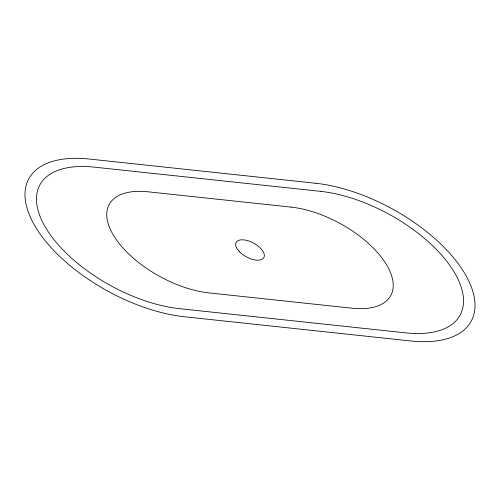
<?xml version="1.0" encoding="UTF-8"?>
<svg xmlns="http://www.w3.org/2000/svg" width="500" height="500" viewBox="0 0 500 500"><rect width="100%" height="100%" fill="white"/><g stroke="black" fill="none" stroke-linecap="round" stroke-linejoin="round"><path stroke-width="0.75" d="M315.556 183.244L89.419 159.05A123.231 60.681 28.7 0 0 35.562 227.056A123.231 60.681 28.7 0 0 184.444 316.756L410.581 340.95A123.231 60.681 28.7 0 0 464.438 272.944A123.231 60.681 28.7 0 0 315.556 183.244M320.431 191.331L94.294 167.138A110.594 54.462 28.7 0 0 45.956 228.169A110.594 54.462 28.7 0 0 179.569 308.669L405.706 332.863A110.594 54.462 28.7 0 0 454.044 271.831A110.594 54.462 28.7 0 0 320.431 191.331M291.025 207.1L148.062 191.806A78.994 38.9 28.7 0 0 113.537 235.4A78.994 38.9 28.7 0 0 208.975 292.9L351.938 308.194A78.994 38.9 28.7 0 0 386.463 264.6A78.994 38.9 28.7 0 0 291.025 207.1M239.65 251.931A15.8 7.781 28.7 0 0 263.788 257.712A15.8 7.781 28.7 0 0 246.562 240.356A15.8 7.781 28.7 0 0 239.65 251.931"/></g></svg>
